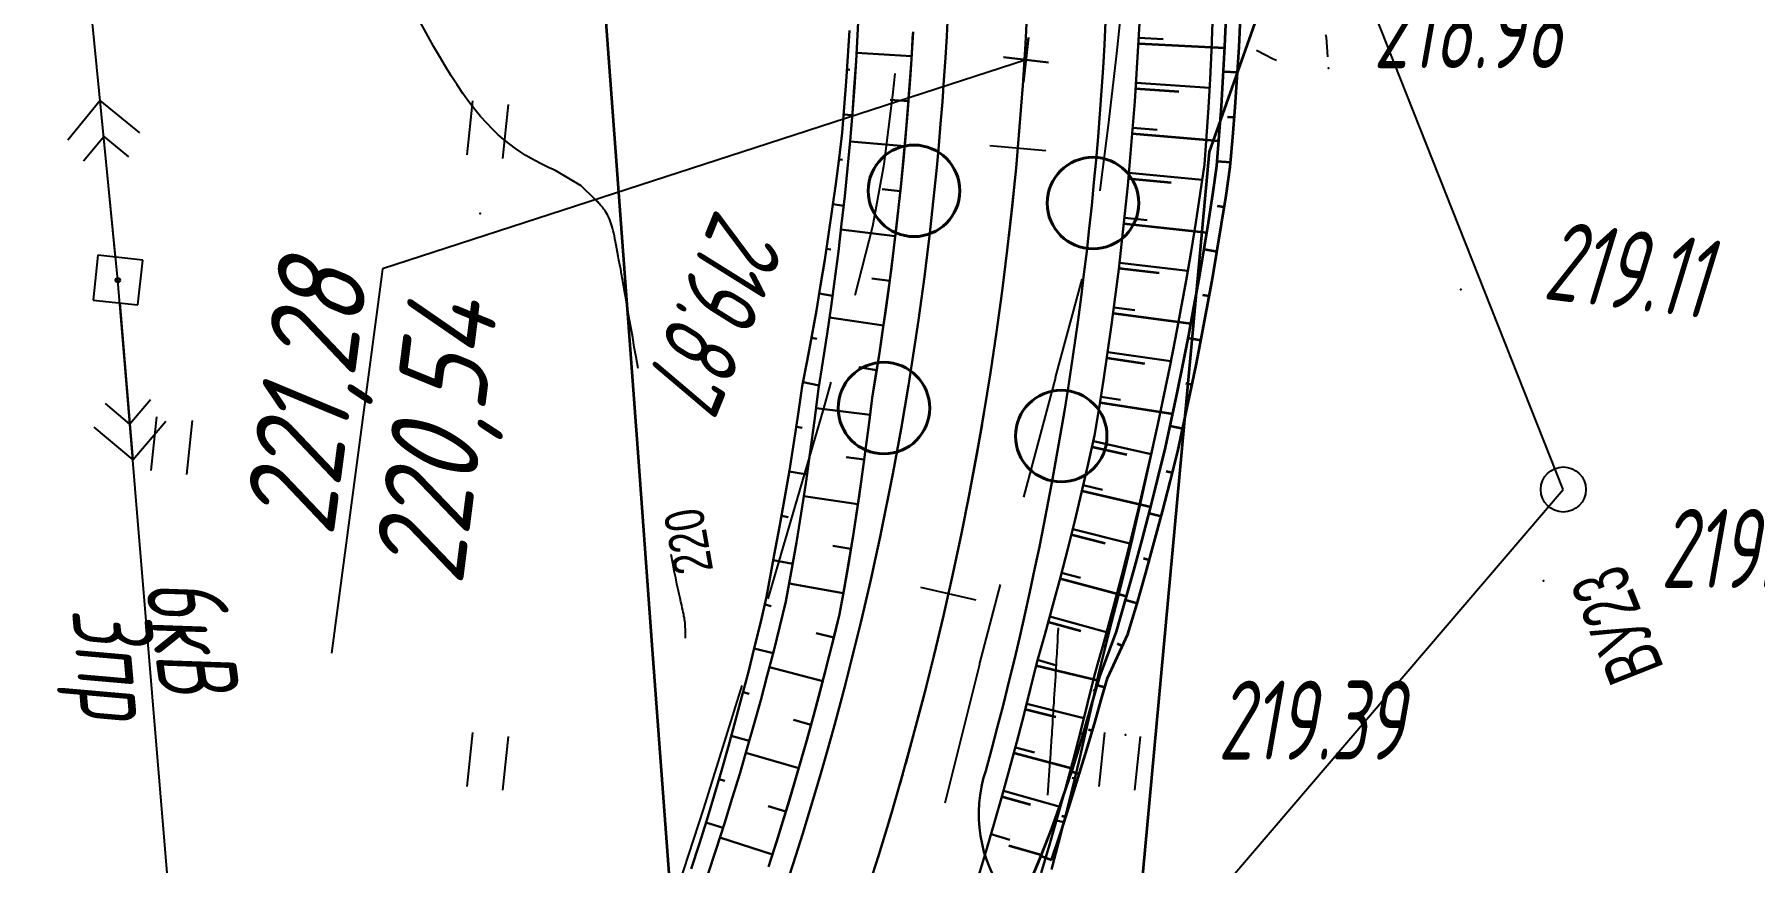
# Model space of a CAD drawing. Header units: millimetres. Extents: x -1799 to 6962, y -1020 to 4121.
# Drawn here: x 3363.2 to 3439.4, y 2417.3 to 2454 of the extents above; entities that cross this region are included whole.
import ezdxf
from ezdxf import colors
from ezdxf.entities.mleader import LeaderData, LeaderLine
from ezdxf.math import Vec2, Vec3

# ---------------------------------------------------------------- set-up
doc = ezdxf.new("R2010")
doc.units = ezdxf.units.MM
doc.linetypes.add('CONTI', pattern=[0])
doc.linetypes.add('STROT', pattern=[1.7, 0.5, -1.2])
for name, color, linetype, lineweight in [('10', 1, 'Continuous', 35), ('КОПИЯ_ОСЬ_13_ОТКОСЫ', 7, 'Continuous', 30), ('Огражд-перила', 1, 'ограждение2', 40), ('ОСЬ_ВЕРХ_ПОКРЫТИЯ_ГРАНИЦЫ_ПОЛОС', 7, 'Continuous', 30), ('ОСЬ_ВЕРХ_ПОКРЫТИЯ_ОСЬ', 1, 'Continuous', 30), ('Ось_примыкания', 1, 'Continuous', 35), ('Отметки', 5, 'Continuous', 30)]:
    doc.layers.add(name, color=color, linetype=linetype, lineweight=lineweight)
for name, color, linetype in [('GOR_BDEFAULT', 212, 'CONTI'), ('NAD_MDEFAULT', 7, 'CONTI'), ('PI_OTDEFAULT', 172, 'CONTI'), ('PI_TTDEFAULT', 5, 'CONTI'), ('SIT_LDEFAULT', 7, 'CONTI'), ('USLZNDEFAULT', 7, 'CONTI'), ('ZAPSKDEFAULT', 7, 'CONTI'), ('КОПИЯ_ОСЬ_ТАНГЕНСЫ', 1, 'Continuous'), ('ОСЬ_ВЕРХ_ПОКРЫТИЯ_ПИКЕТЫ', 1, 'Continuous'), ('ОСЬ_ВЕРХ_ПОКРЫТИЯ_ТАНГЕНСЫ', 1, 'Continuous'), ('разметка', 7, 'Continuous')]:
    doc.layers.add(name, color=color, linetype=linetype)
doc.layers.add('видовое окно', color=132, linetype='CONTI', plot=False)
doc.styles.add('eskd', font='spds.shx', dxfattribs={"width": 1.2, "oblique": 15})
doc.styles.add('SHRFT', font='TXT', dxfattribs={"width": 3.5})
doc.styles.get("Standard").update_dxf_attribs({"font": 'arial.ttf'})
doc.styles.add('ГОСТ', font='', dxfattribs={"oblique": 15, "height": 4})
doc.styles.get('ГОСТ').set_extended_font_data('GOST type A')
doc.linetypes.add('ограждение2', pattern='A,0.25,-0.1,[132,ltypeshp.shx,S=0.1,R=0,X=-0.1,Y=0],-0.1,1', length=1.45)

# ---------------------------------------------------------------- blocks, each defined once
blk = doc.blocks.new('BL_2011')
at = {"color": 0}
for p, q in [((0, 0), (0, 2.4)), ((1.6, 0), (1.6, 2.4))]:
    blk.add_line(p, q, dxfattribs=at)
blk = doc.blocks.new('BL_27')
at = {"color": 0}
for p, q in [((1, 1), (-1, 1)), ((-1, 1), (-1, -1)), ((1, -1), (1, 1)), ((-1, -1), (1, -1))]:
    blk.add_line(p, q, dxfattribs=at)
blk.add_circle((0, 0), 0.1, dxfattribs=at)
blk = doc.blocks.new('7')
at = {"layer": 'Огражд-перила', "linetype": 'Continuous'}
blk.add_circle((0, 0), 2.027904030661224, dxfattribs=at)
blk = doc.blocks.new('*U52')
at = {"layer": 'КОПИЯ_ОСЬ_13_ОТКОСЫ'}
for points in [[(134.217864990234, 190.260406494141), (134.564956665039, 191.344223022461), (134.903396606445, 192.430755615234), (135.233154296875, 193.519958496094), (135.55419921875, 194.611755371094), (135.86653137207, 195.706085205078), (136.170120239258, 196.802856445313), (136.464950561523, 197.902038574219), (136.751007080078, 199.003524780273), (137.028259277344, 200.10725402832), (137.29670715332, 201.213165283203), (137.556304931641, 202.321182250977), (137.89729309082, 204.187484741211), (138.131332397461, 205.428161621094), (138.354446411133, 206.670852661133), (138.566650390625, 207.915451049805), (138.76789855957, 209.161880493164), (138.958190917969, 210.410018920898), (139.137512207031, 211.659774780273), (139.354141235352, 212.775588989258), (139.561904907227, 213.893081665039), (139.760757446289, 215.012191772461), (139.950698852539, 216.132843017578), (140.131713867188, 217.254989624023), (140.303787231445, 218.378524780273), (140.466918945313, 219.503402709961), (140.62109375, 220.629531860352), (140.766311645508, 221.756866455078), (140.902542114258, 222.885314941406), (140.998397827148, 224.018798828125), (141.085205078125, 225.153015136719), (141.162948608398, 226.287887573242), (141.231643676758, 227.423355102539)], [(134.953262329102, 190.01708984375), (135.324111938477, 191.141983032227), (135.685699462891, 192.269897460938), (136.037979125977, 193.400741577148), (136.364929199219, 194.481796264648), (136.683334350586, 195.565383911133), (136.9931640625, 196.651458740234), (137.294418334961, 197.739944458008), (137.58708190918, 198.830764770508), (137.871109008789, 199.923873901367), (138.146499633789, 201.019195556641), (138.413238525391, 202.116638183594), (138.650299072266, 203.420257568359), (138.876022338867, 204.725875854492), (139.090423583984, 206.033416748047), (139.293472290039, 207.342758178711), (139.494369506836, 208.739410400391), (139.681976318359, 210.137924194336), (139.856292724609, 211.538146972656), (140.053573608398, 212.752899169922), (140.24040222168, 213.969314575195), (140.416732788086, 215.187286376953), (140.582580566406, 216.40673828125), (140.737930297852, 217.627563476563), (140.882751464844, 218.849685668945), (141.017028808594, 220.073013305664), (141.14079284668, 221.297439575195), (141.253997802734, 222.522903442383), (141.356643676758, 223.749282836914), (141.44416809082, 224.903533935547), (141.522323608398, 226.058456420898), (141.591094970703, 227.213973999023), (141.650482177734, 228.370010375977)], [(141.12272644043, 225.684295654297), (141.248809814453, 225.675628662109)], [(140.971527099609, 223.690032958984), (141.349380493164, 223.658721923828)], [(140.759399414063, 221.701614379883), (140.918014526367, 221.681762695313)], [(140.497131347656, 219.718902587891), (140.972091674805, 219.652694702148)], [(140.207122802734, 217.74006652832), (140.405456542969, 217.709579467773)], [(139.889434814453, 215.765472412109), (140.48307800293, 215.66569519043)], [(139.544128417969, 213.795516967773), (139.781555175781, 213.752182006836)], [(139.171264648438, 211.830596923828), (139.881637573242, 211.690643310547)], [(138.874649047852, 209.852935791016), (139.139389038086, 209.812698364258)], [(138.560394287109, 207.877792358398), (139.352874755859, 207.746047973633)], [(138.218673706055, 205.9072265625), (138.506118774414, 205.855316162109)], [(137.852279663086, 203.94108581543), (138.714279174805, 203.783584594727)], [(137.476669311523, 201.976989746094), (137.756317138672, 201.911911010742)], [(137.009735107422, 200.032287597656), (137.84587097168, 199.825302124023)], [(136.515563964844, 198.094314575195), (136.782440185547, 198.024261474609)], [(135.994277954102, 196.163452148438), (136.791854858398, 195.942123413086)], [(135.445983886719, 194.240097045898), (135.699813842773, 194.165817260742)], [(134.870758056641, 192.324615478516), (135.629058837891, 192.091094970703)]]:
    blk.add_lwpolyline(points, dxfattribs=at)
blk = doc.blocks.new('_None')
blk = doc.blocks.new('Крест')
at = {"layer": 'Отметки'}
for points in [[(0, 1), (0, -1)], [(-1, 0), (1, 0)]]:
    blk.add_lwpolyline(points, dxfattribs=at)

msp = doc.modelspace()

# ---------------------------------------------------------------- linework, layer by layer
at = {"layer": '10'}
msp.add_lwpolyline([(3257.785964376593, 2233.173480734614), (3305.505964376332, 2307.223480735359), (3311.155964376705, 2307.793480734726), (3315.665964376481, 2315.343480734539), (3323.015964376575, 2327.6234807348), (3351.525964376351, 2358.663480734837), (3376.445964376277, 2385.793480734726), (3392.325964376631, 2403.093480734539), (3390.565964376388, 2426.713480734651), (3389.945964376277, 2435.233480735135), (3387.645964376463, 2466.273480735173), (3420.035964376593, 2479.743480734912), (3419.855964376426, 2461.833480734763), (3415.225964376537, 2448.763480735396), (3411.670787553778, 2410.116803002928), (3414.315964376388, 2405.043480734726), (3391.075964376631, 2372.423480734614), (3375.145964376463, 2351.653480735061), (3374.735964376314, 2355.543480734726), (3355.765964376575, 2331.733480735135), (3331.815964376388, 2298.793480734726), (3310.79596437637, 2267.173480734614)], dxfattribs=at)
at = {"layer": 'GOR_BDEFAULT', "color": 212, "elevation": 220, "flags": 128}
for points in [[(3389.931700376395, 2439.169213734952), (3389.841700376428, 2439.659211734695), (3389.761700376412, 2440.109215734911), (3389.691700376405, 2440.539216734854), (3389.621700376398, 2440.939217735467), (3389.551700376449, 2441.319214735565), (3389.491700376451, 2441.669213734952), (3389.431700376395, 2441.999215735507), (3389.381700376407, 2442.299218735111), (3389.331700376419, 2442.589211735328), (3389.28170037643, 2442.859215734911), (3389.241700376451, 2443.109215734911), (3389.191700376405, 2443.339211735328), (3389.161700376435, 2443.559212735307), (3389.121700376398, 2443.759217735765), (3389.081700376419, 2443.95921473523), (3389.051700376449, 2444.139214735863), (3389.021700376421, 2444.309212735307), (3388.991700376451, 2444.469216735487), (3388.961700376423, 2444.629212735606), (3388.931700376395, 2444.76921173503), (3388.901700376426, 2444.909211734695), (3388.881700376407, 2445.039216734854), (3388.851700376437, 2445.159211734695), (3388.821700376409, 2445.26921173503), (3388.79170037644, 2445.379212735606), (3388.771700376421, 2445.479210735683), (3388.741700376451, 2445.569214735565), (3388.711700376423, 2445.659211734695), (3388.671700376444, 2445.749215735507), (3388.641700376416, 2445.829216734891), (3388.601700376437, 2445.909211734695), (3388.571700376409, 2445.979210735683), (3388.53170037643, 2446.049218735111), (3388.491700376451, 2446.119217735169), (3388.451700376414, 2446.179215735209), (3388.401700376426, 2446.239212735009), (3388.361700376447, 2446.299218735111), (3388.321700376409, 2446.349213735585), (3388.271700376421, 2446.399216735189), (3388.231700376442, 2446.45921473523), (3388.181700376395, 2446.499215735507), (3388.141700376416, 2446.549218735111), (3388.091700376428, 2446.599213735585), (3388.051700376449, 2446.639214735863), (3388.001700376402, 2446.689217735467), (3387.411700376435, 2447.259217735765), (3386.321700376409, 2447.909211734695), (3386.161700376435, 2447.989212735009), (3385.991700376451, 2448.059212735307), (3385.8117003764, 2448.149216735189), (3385.611700376447, 2448.249215735507), (3385.411700376435, 2448.349213735585), (3385.191700376405, 2448.469216735487), (3384.961700376423, 2448.609215734911), (3384.731700376442, 2448.749215735507), (3384.491700376451, 2448.919213734952), (3384.241700376451, 2449.099213735585), (3383.991700376451, 2449.299218735111), (3383.731700376442, 2449.51921173503), (3383.481700376442, 2449.76921173503), (3383.221700376433, 2450.029213735287), (3382.951700376414, 2450.329216734891), (3382.691700376405, 2450.639214735863), (3382.431700376395, 2450.979210735683), (3382.171700376444, 2451.349213735585), (3381.911700376435, 2451.729210735683), (3381.651700376426, 2452.129212735606), (3381.401700376426, 2452.549218735111), (3381.141700376416, 2452.979210735683), (3380.881700376407, 2453.419213734952), (3380.631700376407, 2453.869217735169), (3380.371700376398, 2454.329216734891), (3380.121700376398, 2454.789216734854), (3379.871700376398, 2455.249215735507), (3379.621700376398, 2455.719216735487), (3379.371700376398, 2456.179215735209), (3379.131700376407, 2456.639214735863), (3378.881700376407, 2457.089211735328), (3378.641700376416, 2457.539216734854), (3378.401700376426, 2457.979210735683), (3378.171700376444, 2458.409211734695), (3377.941700376405, 2458.819214735565), (3377.721700376433, 2459.229210735683), (3377.511700376412, 2459.609215734911), (3377.301700376449, 2459.989212735009), (3377.101700376437, 2460.339211735328), (3376.921700376444, 2460.679215735209), (3376.741700376451, 2460.989212735009), (3376.581700376419, 2461.289216734854), (3376.421700376444, 2461.559212735307), (3376.29170037644, 2461.809212735307), (3376.161700376435, 2462.029213735287)], [(3392.03170037643, 2427.20921473523), (3392.03170037643, 2427.249215735507), (3392.03170037643, 2427.289216734854), (3392.03170037643, 2427.339211735328), (3392.03170037643, 2427.389214735863), (3392.03170037643, 2427.439217735467), (3392.03170037643, 2427.499215735507), (3392.03170037643, 2427.559212735307), (3392.03170037643, 2427.619217735169), (3392.021700376421, 2427.689217735467), (3392.021700376421, 2427.759217735765), (3392.011700376412, 2427.829216734891), (3392.011700376412, 2427.899216735189), (3392.001700376402, 2427.969216735487), (3391.991700376451, 2428.039216734854), (3391.981700376442, 2428.119217735169), (3391.961700376423, 2428.189217735467), (3391.951700376414, 2428.26921173503), (3391.931700376395, 2428.359215734911), (3391.911700376435, 2428.449212734972), (3391.881700376407, 2428.559212735307), (3391.861700376447, 2428.679215735209), (3391.821700376409, 2428.819214735565), (3391.79170037644, 2428.979210735683), (3391.751700376402, 2429.159211734695), (3391.701700376414, 2429.369217735169), (3391.651700376426, 2429.609215734911), (3391.601700376437, 2429.879212735606), (3391.53170037643, 2430.189217735467), (3391.471700376433, 2430.539216734854), (3391.391700376416, 2430.919213734952)], [(3408.081700376419, 2420.259217735765), (3408.191700376405, 2421.789216734854), (3408.201700376414, 2421.869217735169), (3408.201700376414, 2421.95921473523), (3408.211700376423, 2422.049218735111), (3408.211700376423, 2422.139214735863), (3408.221700376433, 2422.239212735009), (3408.231700376442, 2422.339211735328), (3408.231700376442, 2422.45921473523), (3408.241700376451, 2422.569214735565), (3408.251700376402, 2422.699212734972), (3408.261700376412, 2422.829216734891), (3408.271700376421, 2422.95921473523), (3408.28170037643, 2423.109215734911), (3408.29170037644, 2423.259217735765), (3408.301700376449, 2423.419213734952), (3408.3117003764, 2423.589211735328), (3408.321700376409, 2423.76921173503), (3408.331700376419, 2423.949212734972), (3408.341700376428, 2424.139214735863), (3408.361700376447, 2424.329216734891), (3408.371700376398, 2424.529213735287), (3408.381700376407, 2424.729210735683), (3408.391700376416, 2424.929215735209), (3408.411700376435, 2425.129212735606), (3408.421700376444, 2425.329216734891), (3408.431700376395, 2425.51921173503), (3408.441700376405, 2425.70921473523), (3408.451700376414, 2425.889214735863), (3408.461700376423, 2426.069214735565), (3408.471700376433, 2426.239212735009), (3408.481700376442, 2426.389214735863), (3408.491700376451, 2426.539216734854), (3408.501700376402, 2426.679215735209), (3408.511700376412, 2426.799218735111), (3408.511700376412, 2426.919213734952), (3408.521700376421, 2427.01921173503), (3408.521700376421, 2427.119217735169), (3408.53170037643, 2427.20921473523), (3408.53170037643, 2427.289216734854), (3408.53170037643, 2427.359215734911), (3408.54170037644, 2427.429215735209), (3408.54170037644, 2427.489212735009), (3408.54170037644, 2427.539216734854), (3408.551700376449, 2427.589211735328), (3408.551700376449, 2427.629212735606), (3408.551700376449, 2427.669213734952)]]:
    msp.add_lwpolyline(points, dxfattribs=at)
at = {"layer": 'PI_TTDEFAULT', "color": 5}
for p in [(3420.511700376412, 2452.469216735487, 218.979), (3366.881700376407, 2443.079216734891, 220.921), (3426.381700376407, 2442.659211734695, 219.11), (3430.04170037644, 2429.749215735507, 219.234), (3411.53170037643, 2422.929215735209, 219.39)]:
    msp.add_point(p, dxfattribs=at)
at = {"layer": 'SIT_LDEFAULT', "color": 7}
for p, q in [((3366.881700376407, 2443.079216734891), (3363.841700376428, 2474.079216734891)), ((3411.471700376433, 2456.509217735765), (3411.131700376407, 2453.119217735169)), ((3420.391700376416, 2453.95921473523), (3420.411700376435, 2453.839211735328)), ((3420.421700376444, 2453.839211735328), (3420.481700376442, 2452.969216735487)), ((3411.131700376407, 2453.119217735169), (3410.761700376412, 2449.949212734972)), ((3418.071700376409, 2452.869217735169), (3417.331700376419, 2453.259217735765)), ((3418.211700376423, 2452.809212735307), (3418.071700376409, 2452.869217735169)), ((3401.301700376449, 2452.229210735683), (3401.221700376433, 2451.409211734695)), ((3366.101700376437, 2451.039216734854), (3364.661700376435, 2449.289216734854)), ((3366.78170037643, 2444.079216734891), (3366.101700376437, 2451.039216734854)), ((3367.851700376437, 2449.609215734911), (3366.101700376437, 2451.039216734854)), ((3401.221700376433, 2451.409211734695), (3400.821700376409, 2448.20921473523)), ((3410.761700376412, 2449.949212734972), (3410.411700376435, 2447.289216734854)), ((3365.361700376447, 2448.359215734911), (3366.261700376412, 2449.449212734972)), ((3366.261700376412, 2449.449212734972), (3367.351700376437, 2448.549218735111)), ((3400.821700376409, 2448.20921473523), (3400.3117003764, 2445.449212734972)), ((3410.421700376444, 2447.289216734854), (3410.381700376407, 2447.029213735287)), ((3400.3117003764, 2445.449212734972), (3399.53170037643, 2442.399216735189)), ((3371.671700376444, 2385.509217735765), (3366.881700376407, 2443.079216734891)), ((3409.591700376428, 2443.119217735169), (3408.411700376435, 2438.759217735765)), ((3366.961700376423, 2442.079216734891), (3367.54170037644, 2435.109215734911)), ((3398.471700376433, 2438.559212735307), (3398.121700376398, 2437.289216734854)), ((3408.421700376444, 2438.759217735765), (3407.001700376402, 2433.45921473523)), ((3367.411700376435, 2436.699212734972), (3366.331700376419, 2437.619217735169)), ((3368.321700376409, 2437.779213735287), (3367.411700376435, 2436.699212734972)), ((3365.821700376409, 2436.569214735565), (3367.54170037644, 2435.109215734911)), ((3367.54170037644, 2435.109215734911), (3369.011700376412, 2436.829216734891)), ((3398.111700376447, 2437.289216734854), (3396.451700376414, 2431.579216734891)), ((3396.451700376414, 2431.579216734891), (3395.671700376444, 2428.949212734972)), ((3405.971700376433, 2429.589211735328), (3405.04170037644, 2426.049218735111)), ((3405.051700376449, 2426.049218735111), (3403.521700376421, 2419.899216735189)), ((3394.521700376421, 2425.119217735169), (3392.821700376409, 2419.659211734695)), ((3392.821700376409, 2419.659211734695), (3391.501700376402, 2415.589211735328))]:
    msp.add_line(p, q, dxfattribs=at)
at = {"layer": 'видовое окно', "color": 5}
msp.add_point((3382.931700376395, 2446.029213735287, 220.08), dxfattribs=at)
at = {"layer": 'КОПИЯ_ОСЬ_13_ОТКОСЫ'}
for points in [[(3393.019977586557, 2416.740850437817), (3393.391071336557, 2417.865728367505), (3393.752399461557, 2418.993658055005), (3394.104938524057, 2420.124517430005), (3394.431598680307, 2421.205572117505), (3394.749958055307, 2422.289068211255), (3395.060016649057, 2423.37524985188), (3395.361286180307, 2424.46362875813), (3395.653766649057, 2425.554571140942), (3395.937946336557, 2426.647588719067), (3396.213336961557, 2427.74292563313), (3396.479938524057, 2428.840337742505), (3396.717243211557, 2430.144048680005), (3396.942829149057, 2431.449590672192), (3397.157184617807, 2432.757207859692), (3397.360309617807, 2434.066534031567), (3397.560993211557, 2435.46314047688), (3397.748981492807, 2436.861700047192), (3397.923297899057, 2438.261846531567), (3398.120563524057, 2439.476690281567), (3398.307086961557, 2440.692998875317), (3398.483356492807, 2441.911016453442), (3398.649372117807, 2443.130498875317), (3398.804645555307, 2444.35132407063), (3398.949665086557, 2445.573369969067), (3399.083942430307, 2446.796758640942), (3399.207477586557, 2448.02124594563), (3399.320758836557, 2449.246587742505), (3399.423297899057, 2450.473028172192), (3399.511188524057, 2451.627325047192), (3399.589313524057, 2452.782232273755), (3399.657672899057, 2453.93774985188), (3399.717243211557, 2455.093755711255)], [(3405.026794258893, 2416.713570244995), (3405.382263008893, 2417.88813079187), (3405.728454415143, 2419.065498955933), (3406.065368477643, 2420.24555266687), (3406.393005196393, 2421.428291924683), (3406.710876290143, 2422.613594659058), (3407.019470040143, 2423.801460869995), (3407.318786446393, 2424.99164641687), (3407.608337227643, 2426.184151299683), (3407.963317696393, 2427.425484307495), (3408.308044258893, 2428.669747002808), (3408.642028633893, 2429.916817315308), (3408.965759102643, 2431.166695244995), (3409.279235665143, 2432.419136651245), (3409.582458321393, 2433.674141534058), (3409.874938790143, 2434.931709893433), (3410.157165352643, 2436.191597588745), (3410.359313790143, 2437.417305596558), (3410.551696602643, 2438.644722588745), (3410.734313790143, 2439.873604424683), (3410.907165352643, 2441.10395110437), (3411.070251290143, 2442.335640557495), (3411.223083321393, 2443.568550713745), (3411.366149727643, 2444.80268157312), (3411.499450508893, 2446.037911065308), (3411.622985665143, 2447.274239190308), (3411.736266915143, 2448.511421807495), (3411.839782540143, 2449.74945891687), (3411.933532540143, 2450.988350518433), (3412.017028633893, 2452.227852471558), (3412.090759102643, 2453.468086846558), (3412.154723946393, 2454.708809502808)], [(3407.784606758893, 2416.809151299683), (3408.153747383893, 2418.053047784058), (3408.513122383893, 2419.299996026245), (3408.861755196393, 2420.54975188562), (3409.200134102643, 2421.802437432495), (3409.528747383893, 2423.057930596558), (3409.846618477643, 2424.315987237183), (3410.153747383893, 2425.57660735437), (3410.345153633893, 2426.24897063562), (3410.533141915143, 2426.922432549683), (3410.964782540143, 2428.49652922937), (3411.301208321393, 2429.76020110437), (3411.626891915143, 2431.026436455933), (3411.942321602643, 2432.295479424683), (3412.247497383893, 2433.566963799683), (3412.542419258893, 2434.840889580933), (3412.956481758893, 2436.701973565308), (3413.227966133893, 2437.971382744995), (3413.489196602643, 2439.242989190308), (3413.740173165143, 2440.516670830933), (3413.980407540143, 2441.79242766687), (3414.209899727643, 2443.070137627808), (3414.429138008893, 2444.349678643433), (3414.637634102643, 2445.630928643433), (3414.835876290143, 2446.913887627808), (3415.023376290143, 2448.198433526245), (3415.115661446393, 2449.460762627808), (3415.198180977643, 2450.723824151245), (3415.269958321393, 2451.987373955933), (3415.331970040143, 2453.251534112183), (3415.384216133893, 2454.516182549683)], [(3395.706501024057, 2417.08521078938), (3396.061481492807, 2418.192266453442), (3396.407184617807, 2419.302251805005), (3396.744586961557, 2420.41480063313), (3397.072711961557, 2421.530157078442), (3397.392047899057, 2422.647954930005), (3397.702594774057, 2423.768438328442), (3398.003864305307, 2424.891241062817), (3398.296344774057, 2426.01636313313), (3398.580036180307, 2427.143926609692), (3398.854450242807, 2428.27368735188), (3399.069782274057, 2429.466436375317), (3399.274860399057, 2430.66089438313), (3399.470172899057, 2431.857061375317), (3399.655719774057, 2433.05493735188), (3399.831012742807, 2434.25415610188), (3399.996540086557, 2435.45483969563), (3400.151813524057, 2436.656866062817), (3400.297321336557, 2437.86011313313), (3400.486774461557, 2439.006841648755), (3400.666461961557, 2440.15503500813), (3400.837360399057, 2441.304693211255), (3400.998981492807, 2442.455572117505), (3401.151325242807, 2443.607793797192), (3401.294391649057, 2444.761236180005), (3401.428668992807, 2445.915655125317), (3401.553180711557, 2447.071172703442), (3401.668415086557, 2448.227666844067), (3401.774860399057, 2449.385137547192), (3401.871540086557, 2450.543340672192), (3401.958942430307, 2451.702276219067), (3402.037555711557, 2452.861822117505), (3402.106403367807, 2454.021978367505)], [(3412.109802071393, 2453.81391204187), (3413.196716133893, 2453.756050713745)], [(3402.045856492807, 2452.999639500317), (3399.612262742807, 2453.151861180005)], [(3411.990661446393, 2451.817452080933), (3415.248962227643, 2451.601875909058)], [(3401.907672899057, 2451.004400242505), (3401.099079149057, 2451.06616782063)], [(3411.845641915143, 2449.82270110437), (3412.931091133893, 2449.736885674683)], [(3401.741657274057, 2449.011358250317), (3399.319293992807, 2449.229986180005)], [(3411.675231758893, 2447.83002532312), (3414.927184883893, 2447.530464776245)], [(3401.547809617807, 2447.02075766438), (3400.744586961557, 2447.104497898755)], [(3411.478942696393, 2445.839668877808), (3412.489196602643, 2445.733467705933)], [(3401.327106492807, 2445.033086765942), (3398.919879930307, 2445.317388523755)], [(3411.256774727643, 2443.852120049683), (3414.283630196393, 2443.494331963745)], [(3401.078571336557, 2443.04858969563), (3400.280719774057, 2443.153936375317)], [(3400.803180711557, 2441.06763266438), (3398.413532274057, 2441.416997898755)], [(3411.009216133893, 2441.867500909058), (3411.944763008893, 2441.744698174683)], [(3410.736266915143, 2439.88617766687), (3413.537048165143, 2439.481758721558)], [(3400.499958055307, 2439.090703953442), (3399.707477586557, 2439.217779148755)], [(3400.207965867807, 2437.112676609692), (3397.817829149057, 2437.403936375317)], [(3410.437438790143, 2437.90863860437), (3411.300720040143, 2437.772652276245)], [(3410.101013008893, 2435.937569268433), (3412.660095040143, 2435.371163018433)], [(3399.952594774057, 2435.129034031567), (3399.152790086557, 2435.237676609692)], [(3407.784645267742, 2416.809140586679), (3408.153907963055, 2418.053052329843), (3408.51303882243, 2419.299970054452), (3408.861793705242, 2420.549802207773), (3409.200416752117, 2421.802472495859), (3409.528541752117, 2423.057874107187), (3409.846412845867, 2424.315930747812), (3410.153907963055, 2425.576566123788), (3410.34507007243, 2426.249005698984), (3410.533180423992, 2426.922421836679), (3410.964943119305, 2428.496533775156), (3411.363746830242, 2430.000745200937), (3411.748146244305, 2431.508695030038), (3412.118263431805, 2433.02023067457), (3412.746315189617, 2435.753384971445)], [(3408.240333744305, 2416.962735557382), (3408.565529056805, 2418.180631065195), (3408.880958744305, 2419.401074790781), (3409.186622806805, 2420.624005698984), (3409.482521244305, 2421.84933223707), (3409.768654056805, 2423.076993369882), (3410.045021244305, 2424.306897544687), (3410.311500736492, 2425.538953208749), (3410.819801517742, 2427.574002647226), (3411.171119877117, 2428.929456138437), (3411.510353275555, 2430.287991905038), (3411.837379642742, 2431.649487876718), (3412.152321048992, 2433.013837241952), (3412.746315189617, 2435.753384971445)], [(3412.499489017742, 2434.615201377695), (3412.485450931805, 2434.618253135507)], [(3399.669879930307, 2433.14917563313), (3397.274860399057, 2433.507940281567)], [(3409.656188790143, 2433.987618096558), (3410.504821602643, 2433.788399346558)], [(3409.186462227643, 2432.043648369995), (3411.724059883893, 2431.41303313562)], [(3412.072242923992, 2432.661404990976), (3412.051246830242, 2432.666196250741)], [(3399.359821336557, 2431.173345555005), (3398.558551805307, 2431.304693211255)], [(3411.61411304118, 2430.714581870859), (3411.551490970867, 2430.729749107187)], [(3408.691833321393, 2430.105782159058), (3409.532653633893, 2429.885323174683)], [(3399.022907274057, 2429.20191000813), (3396.624958055307, 2429.628911961255)], [(3408.172302071393, 2428.174507744995), (3410.686462227643, 2427.480538018433)], [(3411.131447025555, 2428.773724937265), (3411.092018314617, 2428.783780479257)], [(3398.605426805307, 2427.24683188313), (3397.814899461557, 2427.441534031567)], [(3410.63559741618, 2426.836194419687), (3410.517311283367, 2426.865720176523)], [(3398.113727586557, 2425.308233250317), (3395.750934617807, 2425.924932469067)], [(3407.627380196393, 2426.250069268433), (3408.464782540143, 2426.00727141687)], [(3410.172584720867, 2424.890790366952), (3410.097145267742, 2424.907117271249)], [(3397.595172899057, 2423.37671469563), (3396.810504930307, 2423.59302328938)], [(3407.148376290143, 2424.308418877808), (3409.684509102643, 2423.66938079187)], [(3409.737037845867, 2422.938809776132), (3409.511329838055, 2422.990674400156)], [(3397.050251024057, 2421.452276219067), (3394.705036180307, 2422.133794773755)], [(3406.646911446393, 2422.372261651245), (3407.488708321393, 2422.148628838745)], [(3409.27671069743, 2420.992505454843), (3409.16782397868, 2421.018964195077)], [(3396.478961961557, 2419.535650242505), (3395.700153367807, 2419.77368735188)], [(3406.120544258893, 2420.44281829187), (3408.636657540143, 2419.738960869995)], [(3408.79184741618, 2419.052182578866), (3408.466407963055, 2419.135709190195)], [(3395.881305711557, 2417.627080906567), (3393.554645555307, 2418.373052586255)], [(3405.569274727643, 2418.520210869995), (3406.404235665143, 2418.275093682495)]]:
    msp.add_lwpolyline(points, dxfattribs=at)
at = {"layer": 'КОПИЯ_ОСЬ_ТАНГЕНСЫ'}
for p, q in [((3430.921700375862, 2433.799214736012), (3352.551700375867, 2631.729214735714)), ((3326.611700375865, 2311.939214735677), (3430.921700375862, 2433.799214736012))]:
    msp.add_line(p, q, dxfattribs=at)
msp.add_circle((3430.921700375862, 2433.799214736012), 1, dxfattribs=at)
at = {"layer": 'ОСЬ_ВЕРХ_ПОКРЫТИЯ_ГРАНИЦЫ_ПОЛОС', "linetype": 'Continuous'}
for points in [[(3403.653729719497, 2454.869254323107), (3403.602717610813, 2453.89640901835), (3403.545237531313, 2452.923924439971), (3403.481292022489, 2451.95184358341), (3403.41088391204, 2450.98020943479), (3403.334016313203, 2450.009064959747), (3403.250692625103, 2449.038453099703), (3403.160916532079, 2448.068416771864), (3403.064692003953, 2447.098998874811), (3402.962023295529, 2446.130242271734), (3402.852914946861, 2445.162189799746), (3402.737371782432, 2444.194884264295), (3402.615398911477, 2443.228368439165), (3402.487001727257, 2442.26268506368), (3402.352185907608, 2441.297876837117), (3402.210957413752, 2440.333986420569), (3402.063322490614, 2439.37105643974), (3401.909287666416, 2438.409129470971), (3401.748859752299, 2437.448248049629), (3401.582045842233, 2436.488454667305), (3401.40885331241, 2435.529791760643), (3401.229289821271, 2434.572301722516), (3401.043363308834, 2433.61602689178), (3400.851081996409, 2432.661009553273), (3400.652454386474, 2431.707291935024), (3400.447489262102, 2430.754916212906), (3400.236195686515, 2429.803924495739), (3400.018583002742, 2428.854358837393), (3399.794660833441, 2427.906261225616), (3399.564439079995, 2426.95967358203), (3399.327927922606, 2426.014637768653), (3399.085137819415, 2425.071195567411), (3398.836079506213, 2424.129388698761), (3398.580763996064, 2423.189258808655), (3398.319202578665, 2422.250847468537), (3398.051406819848, 2421.314196170692), (3397.777388561119, 2420.37934633476), (3397.497159919216, 2419.446339298424), (3397.210733285532, 2418.515216321138), (3396.918121325414, 2417.58601856829), (3396.619336977639, 2416.658787133557)], [(3395.765137988006, 2417.266083880712), (3396.055515120746, 2418.173747604166), (3396.339941135588, 2419.083293731709), (3396.618403831157, 2419.99468324465), (3396.89089126167, 2420.907877043274), (3397.157391738039, 2421.822835956154), (3397.417893827582, 2422.739520729904), (3397.6723863553, 2423.657892045018), (3397.920858403735, 2424.577910498169), (3398.163299313901, 2425.499536625494), (3398.39969868534, 2426.422730893281), (3398.630046376997, 2427.347453690519), (3398.854332507102, 2428.273665355903), (3399.012186470858, 2429.142288543669), (3399.164711665313, 2430.011583939579), (3399.311905742923, 2430.881518867252), (3399.453766556408, 2431.752060648439), (3399.590292158779, 2432.623176599306), (3399.721480803108, 2433.494834034157), (3399.84733094273, 2434.367000279402), (3399.967841230982, 2435.239642643754), (3400.083010521115, 2436.112728448038), (3400.192837866556, 2436.986225023319), (3400.29732252018, 2437.860099688557), (3400.45454380863, 2438.808240808), (3400.605477215586, 2439.757403185976), (3400.750116110265, 2440.707545124379), (3400.888454138165, 2441.658624880401), (3401.020485221679, 2442.610600672116), (3401.146203560356, 2443.563430674759), (3401.265603630929, 2444.517073027243), (3401.378680187898, 2445.471485833091), (3401.485428263384, 2446.426627163229), (3401.585843167801, 2447.382455056918), (3401.679920489414, 2448.338927519892), (3401.76765609519, 2449.296002530878), (3401.849046130732, 2450.253638043453), (3401.924087020258, 2451.211791986984), (3401.992775467059, 2452.17042226476), (3402.05510845336, 2453.129486762372), (3402.111083240752, 2454.088943348651)]]:
    msp.add_lwpolyline(points, dxfattribs=at)
msp.add_lwpolyline([(3411.2244658449, 2413.246804193047, -0.5114958164268287), (3405.329946243504, 2421.332234578592), (3405.329946243504, 2421.332234578592), (3405.329946243504, 2421.332234578592), (3405.329946243504, 2421.332234578592), (3405.329946243504, 2421.332234578592), (3405.329946243504, 2421.332234578592), (3405.329946243504, 2421.332234578592), (3405.329946243504, 2421.332234578592), (3405.597461129519, 2422.317285350909), (3405.858419839913, 2423.3040932309), (3406.112810835426, 2424.292614579585), (3406.360622867311, 2425.282805688133), (3406.601844977509, 2426.274622775999), (3406.836466499642, 2427.268021980685), (3407.064477059068, 2428.262959377294), (3407.285866573462, 2429.259390971077), (3407.500625253286, 2430.257272701164), (3407.70874360225, 2431.256560443354), (3407.910212417608, 2432.257210009185), (3408.105022790734, 2433.259177154315), (3408.293166107449, 2434.262417568279), (3408.47463404816, 2435.266886894976), (3408.649418588708, 2436.272540712182), (3408.817512000425, 2437.279334554833), (3408.978906850398, 2438.28722390571), (3409.133596001959, 2439.296164193575), (3409.281572615038, 2440.306110807148), (3409.422830146252, 2441.317019085785), (3409.557362349364, 2442.328844329727), (3409.68516327561, 2443.341541795445), (3409.806227273812, 2444.355066708674), (3409.920548990727, 2445.369374248584), (3410.028123371167, 2446.384419563611), (3410.128945658342, 2447.400157769595), (3410.22301139407, 2448.416543954437), (3410.310316418772, 2449.433533173439), (3410.390856872176, 2450.451080456761), (3410.4646291927, 2451.469140809414), (3410.53163011827, 2452.487669215922), (3410.591856686291, 2453.506620637526), (3410.6453062335, 2454.525950015907)], format="xyb", dxfattribs=at)
at = {"layer": 'ОСЬ_ВЕРХ_ПОКРЫТИЯ_ОСЬ'}
msp.add_lwpolyline([(3380.45253558583, 2376.375383199577, 0.198799872551), (3404.986250958793, 2488.466957562988)], format="xyb", dxfattribs=at)
at = {"layer": 'ОСЬ_ВЕРХ_ПОКРЫТИЯ_ПИКЕТЫ'}
for p, q in [((3407.999542342857, 2448.815621908208), (3405.509137035531, 2449.034440110822)), ((3404.902332553591, 2428.903324639809), (3402.46312079629, 2429.451271720615))]:
    msp.add_line(p, q, dxfattribs=at)
at = {"layer": 'ОСЬ_ВЕРХ_ПОКРЫТИЯ_ТАНГЕНСЫ'}
for p, q in [((3430.921700375862, 2433.799214736012), (3352.551700375867, 2631.729214735714)), ((3326.611700375865, 2311.939214735677), (3430.921700375862, 2433.799214736012))]:
    msp.add_line(p, q, dxfattribs=at)
msp.add_circle((3430.921700375862, 2433.799214736012), 1, dxfattribs=at)
at = {"layer": 'Ось_примыкания', "color": 0}
for p, q in [((3412.09619085349, 2453.563975062606), (3415.924860522568, 2453.366589888384)), ((3416.486224367962, 2452.278618093033), (3415.867791154373, 2452.315950584983)), ((3411.972794407027, 2451.567805455451), (3413.88964912238, 2451.437925994781)), ((3416.346792042847, 2450.283506062266), (3416.044224285559, 2450.306810525631)), ((3411.82553787347, 2449.573254249443), (3415.663658211599, 2449.252338645433)), ((3416.183606092623, 2448.290192277555), (3415.591467916509, 2448.340851836291)), ((3411.651192804575, 2447.58088489381), (3413.546737367355, 2447.406590544072)), ((3415.899137857466, 2446.310893942055), (3415.608072265992, 2446.356254813646)), ((3411.45169741379, 2445.590883146425), (3415.12728434965, 2445.194229234395)), ((3415.58105846766, 2444.33636522611), (3415.003712342101, 2444.431160921616)), ((3411.227153834256, 2443.603544664023), (3413.009557943305, 2443.396214571235)), ((3415.236368835243, 2442.366306860385), (3414.950057986289, 2442.417907452596)), ((3410.975424046666, 2441.619467738469), (3414.424175973758, 2441.162824272563)), ((3414.868856749797, 2440.400384902407), (3414.301541284056, 2440.512242124801)), ((3410.699782525489, 2439.638576578734), (3412.365949485897, 2439.390314888594)), ((3414.475536368156, 2438.439455330757), (3414.194036173993, 2438.497131226038)), ((3410.397596458681, 2437.661551936914), (3413.619691445268, 2437.156527402264)), ((3414.058105827668, 2436.483526585077), (3413.500867664503, 2436.607065750671)), ((3410.045572861369, 2435.693437509623), (3411.589189466215, 2435.347653031734)), ((3413.599522324055, 2434.536969774787), (3413.326225951119, 2434.604740069632)), ((3409.598709132386, 2433.744014595089), (3412.6444615296, 2433.035645081115)), ((3413.101957382964, 2432.599874074956), (3412.568780544863, 2432.742029123393)), ((3409.124535028162, 2431.801057003823), (3410.623304520597, 2431.425926394214)), ((3412.579579057996, 2430.66931902842), (3412.318692810435, 2430.741390930873)), ((3408.627813742418, 2429.863740073902), (3411.576575533903, 2429.074016869453)), ((3412.035290016889, 2428.744822290179), (3411.526869455711, 2428.894969748718)), ((3408.104078885177, 2427.93355045413), (3409.546043193559, 2427.534050090623)), ((3411.386358871629, 2426.857968460222), (3411.17302826854, 2426.957683859778)), ((3407.565463828718, 2426.007578688127), (3410.341329863013, 2425.333573750605)), ((3410.606054924117, 2425.021398358432), (3410.27746659556, 2425.113715832506)), ((3407.085978837809, 2424.065922851128), (3408.431269272269, 2423.727599554149)), ((3410.053250898296, 2423.099339296495), (3409.887086942161, 2423.148539316294)), ((3406.581362285049, 2422.130652650644), (3409.189589199066, 2421.431185823319)), ((3409.476853603652, 2421.184213735548), (3409.144158243938, 2421.285566802521)), ((3406.052865917862, 2420.201761998621), (3407.31187891347, 2419.84230447599)), ((3408.874729508136, 2419.277026306291), (3408.707007367435, 2419.331168654759)), ((3406.352443739665, 2418.029046315153), (3407.796455418147, 2417.604451485363)), ((3408.250519067728, 2417.376948346769), (3407.772658073527, 2417.546918426094))]:
    msp.add_line(p, q, dxfattribs=at)
at = {"layer": 'Ось_примыкания', "color": 0, "ltscale": 7}
for points in [[(3407.347949246361, 2416.520131662873), (3407.79645541838, 2417.604451486294), (3408.255964653459, 2418.771366242704), (3408.737039550566, 2420.107760191348), (3409.176926115158, 2421.389714624186), (3409.563156583908, 2422.654607202311), (3410.395187833908, 2425.518987085124), (3411.124191740158, 2427.505681421061), (3411.515793302658, 2428.856755639811), (3411.894699552658, 2430.211125756999), (3412.262375333908, 2431.568913842936), (3412.617844083908, 2432.929875756999), (3412.961105802658, 2434.293889428874), (3413.292648771408, 2435.660954858561), (3413.565597990158, 2436.901189233561), (3413.828781583908, 2438.143498803874), (3414.082199552658, 2439.388005639811), (3414.325363615158, 2440.634343530436), (3414.558762052658, 2441.882634546061), (3414.782394865158, 2443.132756616374), (3414.995773771408, 2444.384587671061), (3415.199387052658, 2445.638127710124), (3415.392746427658, 2446.893254663249), (3415.576340177658, 2448.149846460124), (3415.680832365158, 2449.469182397624), (3415.774094083908, 2450.789250756999), (3415.856613615158, 2452.110173608561), (3415.928390958908, 2453.431584741374), (3415.988937833908, 2454.753728296061)], [(3408.250519067728, 2417.376948346769), (3408.641769865158, 2418.555364038249), (3409.041183927658, 2419.792668725749), (3409.430832365158, 2421.033147241374), (3409.809738615158, 2422.276921655436), (3410.178879240158, 2423.523625756999), (3410.454269865158, 2424.481145288249), (3410.723801115158, 2425.440495874186), (3411.635422208908, 2427.390813256999), (3412.035324552658, 2428.744939233561), (3412.423019865158, 2430.102605249186), (3412.798996427658, 2431.463567163249), (3413.162765958908, 2432.827947046061), (3413.514816740158, 2434.195378686686), (3413.854660490158, 2435.565862085124), (3414.130539396408, 2436.810246850749), (3414.397140958908, 2438.056828881999), (3414.653000333908, 2439.305608178874), (3414.899582365158, 2440.556218530436), (3415.135910490158, 2441.808904077311), (3415.361984708908, 2443.063298608561), (3415.578293302658, 2444.319524194499), (3415.784836271408, 2445.577458764811), (3415.981125333908, 2446.836980249186), (3416.167160490158, 2448.097966577311), (3416.280441740158, 2449.422063256999), (3416.382492521408, 2450.747014428874), (3416.473801115158, 2452.072820092936), (3416.553879240158, 2453.399358178874), (3416.623215177658, 2454.726384546061)]]:
    msp.add_lwpolyline(points, dxfattribs=at)
at = {"layer": 'разметка', "linetype": 'STROT', "lineweight": 30, "ltscale": 7}
msp.add_lwpolyline([(3401.789462628201, 2421.662666088355, 0.1039437850297344), (3405.827770391401, 2483.230017331814, 0.1039437850297344)], format="xyb", dxfattribs=at)
at = {"layer": 'разметка', "linetype": 'STROT', "lineweight": 30}
msp.add_lwpolyline([(3395.924318417741, 2404.681474589196, 0.02996946729501391), (3401.789462628201, 2421.662666088355)], format="xyb", dxfattribs=at)

# ---------------------------------------------------------------- block references
at = {"layer": 'USLZNDEFAULT', "color": 7, "rotation": 354.0000000000001}
msp.add_blockref('BL_27', (3366.881700376407, 2443.079216734891), dxfattribs=at)
at = {"layer": 'ZAPSKDEFAULT', "color": 7, "rotation": 354.0000000000001}
for p in [(3382.351700376437, 2448.639214735863), (3368.351700376437, 2434.639214735863), (3382.351700376437, 2420.639214735863), (3410.351700376437, 2420.639214735863)]:
    msp.add_blockref('BL_2011', p, dxfattribs=at)
at = {"layer": 'КОПИЯ_ОСЬ_13_ОТКОСЫ'}
msp.add_blockref('*U52', (3258.066791793108, 2226.723744223279), dxfattribs=at)
at = {"layer": 'Огражд-перила', "linetype": 'Continuous', "rotation": 23.79722527089303}
for p in [(3402.155986191801, 2447.036490257283), (3410.086211564028, 2446.493363284891), (3400.821588052795, 2437.409987487284), (3408.676653388489, 2436.169128206943)]:
    msp.add_blockref('7', p, dxfattribs=at)
at = {"layer": 'Отметки', "rotation": 83.37546129749173}
msp.add_blockref('Крест', (3407.118970125981, 2452.843460749288), dxfattribs=at)

# ---------------------------------------------------------------- texts
at = {"layer": 'GOR_BDEFAULT', "color": 212, "style": 'SHRFT', "width": 0.75}
msp.add_text('220', height=1.722262, rotation=100.049042, dxfattribs=at).set_placement((3393.262031376429, 2430.22985973527, 220))
at = {"layer": 'NAD_MDEFAULT', "color": 7, "style": 'eskd', "oblique": 10, "width": 0.8}
for s, rotation, p in [('6кВ', 278, (3368.086121376438, 2429.642565735069)), ('3пр', 275, (3364.831700376419, 2428.489212735009))]:
    msp.add_text(s, height=3.5, rotation=rotation, dxfattribs=at).set_placement(p)
at = {"layer": 'PI_OTDEFAULT', "color": 172, "style": 'eskd', "oblique": 10, "width": 0.8}
for s, p in [('218.98', (3422.511700376412, 2452.469216735487)), ('219.23', (3435.241700376451, 2429.439217735467)), ('219.39', (3415.621700376398, 2421.829216734891))]:
    msp.add_text(s, height=3.5, dxfattribs=at).set_placement(p)
for s, rotation, p in [('219.87', 248, (3393.381700376407, 2446.329216734891)), ('219.11', 353, (3429.981700376442, 2442.259217735765))]:
    msp.add_text(s, height=3.5, rotation=rotation, dxfattribs=at).set_placement(p)
at = {"layer": 'КОПИЯ_ОСЬ_ТАНГЕНСЫ', "width": 0.6}
msp.add_text('ВУ23', height=2.5, rotation=111.600993276548, dxfattribs=at).set_placement((3435.397179046509, 2425.891459639569))
at = {"layer": 'ОСЬ_ВЕРХ_ПОКРЫТИЯ_ТАНГЕНСЫ', "width": 0.6}
msp.add_text('ВУ23', height=2.5, rotation=111.600993276548, dxfattribs=at).set_placement((3435.397179046509, 2425.891459639569))
at = {"layer": 'Отметки', "color": 0, "style": 'ГОСТ', "oblique": 15}
msp.add_text('220,54', height=4, rotation=82.73395890367097, dxfattribs=at).set_placement((3382.14304989097, 2429.494610313711, 126.574))

# ---------------------------------------------------------------- leaders
at = {"layer": 'Отметки', "ltscale": 0.2}
ml = msp.add_multileader_mtext('Standard', dxfattribs=at)
ml.set_content('221,28', color=256, style='ГОСТ')
ml.set_leader_properties()
ml.set_arrow_properties(name='NONE')
ml.build(insert=Vec2(0, 0))
ml.multileader.update_dxf_attribs({"text_left_attachment_type": 6, "text_right_attachment_type": 6, "dogleg_length": 0.36, "arrow_head_size": 2})
ctx = ml.context
ctx.base_point, ctx.arrow_head_size, ctx.landing_gap_size, ctx.plane_origin, ctx.plane_x_axis, ctx.plane_y_axis = Vec3(3375.957616278261, 2423.62055938401), 2, 0, Vec3(3440.589482402496, 2457.065078436782), Vec3(0.1318965399717331, 0.9912634880512271), Vec3(-0.9912634880512271, 0.1318965399717331)
ctx.left_attachment, ctx.right_attachment, ctx.text_align_type = 6, 6, 2
notes = []
notes.append((ctx, [(1, (1, 1, 0), (3378.6134620311, 2443.580468303909), (-0.1318965399717333, -0.9912634880512271), 0.3600000000000004, [(0, [(3407.118970125981, 2452.843460749288)], 0, [])])]))
ctx.mtext.insert, ctx.mtext.text_direction, ctx.mtext.rotation, ctx.mtext.alignment, ctx.mtext.line_spacing_style, ctx.mtext.flow_direction = Vec3(3374.005742100804, 2443.83039409892), Vec3(0.1318965399717331, 0.9912634880512271), 1.438514334249251, 3, 2, 5
for ctx, leaders in notes:
    for number, flags, end, landing, length, lines in leaders:
        leader = LeaderData()
        leader.index, (leader.has_last_leader_line, leader.has_dogleg_vector, leader.attachment_direction) = number, flags
        leader.last_leader_point, leader.dogleg_vector, leader.dogleg_length = Vec3(end), Vec3(landing), length
        for number, points, colour, breaks in lines:
            line = LeaderLine()
            line.index, line.vertices, line.color, line.breaks = number, Vec3.list(points), colors.encode_raw_color(colour), breaks
            leader.lines.append(line)
        ctx.leaders.append(leader)

doc.saveas('drawing.dxf')
